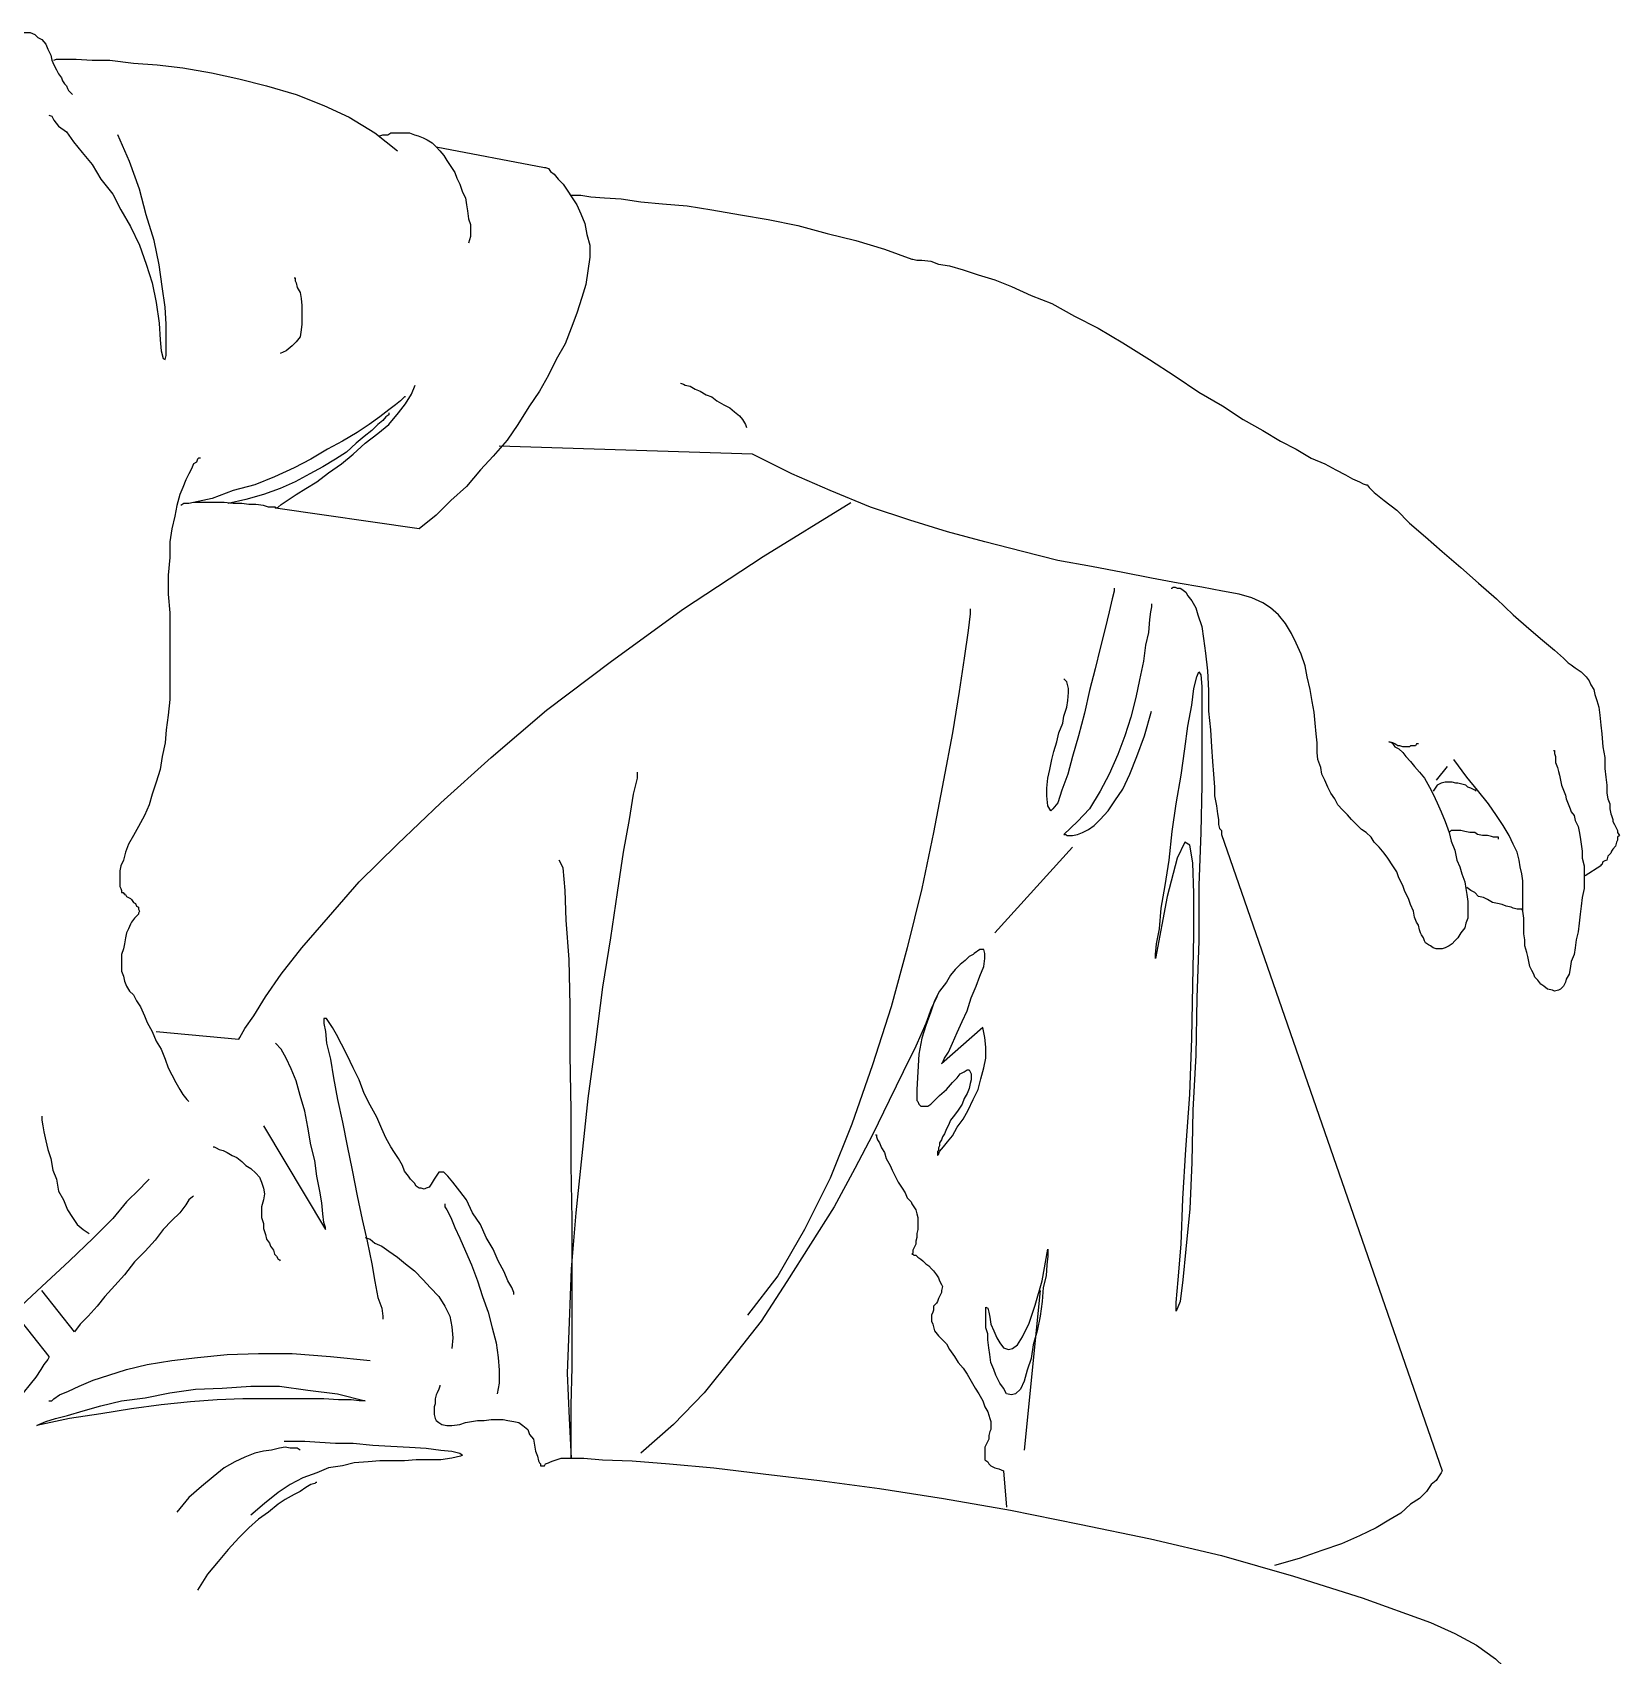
# Model space of a CAD drawing. Extents: x 143.27 to 145.18, y 59.79 to 61.15.
# Drawn here: x 144.064 to 144.629, y 60.394 to 60.972 of the extents above; entities that cross this region are included whole.
import ezdxf

# ---------------------------------------------------------------- set-up
doc = ezdxf.new("R2010")
doc.units = 0
doc.header["$MEASUREMENT"] = 0
doc.layers.get('0').update_dxf_attribs({"linetype": 'CONTINUOUS'})

msp = doc.modelspace()

# ---------------------------------------------------------------- linework, layer by layer
at = {"linetype": 'Continuous'}
for points in [[(144.04021, 60.97068), (144.04267, 60.97068), (144.04513, 60.97102), (144.04725, 60.97102), (144.04935, 60.97173), (144.0518, 60.97207), (144.05321, 60.97243), (144.05567, 60.97243), (144.05743, 60.97243), (144.05953, 60.97243), (144.06128, 60.97243), (144.06304, 60.97243), (144.06479, 60.97173), (144.06584, 60.97068), (144.06725, 60.96997), (144.06866, 60.96822), (144.06937, 60.96646)], [(144.06937, 60.96646), (144.07042, 60.96435), (144.07076, 60.9626), (144.07147, 60.96084), (144.07252, 60.95909), (144.07322, 60.95768), (144.07427, 60.95628), (144.07463, 60.95523), (144.07532, 60.95417), (144.07602, 60.95346), (144.07638, 60.95241), (144.07673, 60.95171), (144.07709, 60.95136), (144.07778, 60.95066), (144.07814, 60.95031), (144.07814, 60.95031), (144.07814, 60.95031)], [(144.07147, 60.9626), (144.07252, 60.96296), (144.07497, 60.96296), (144.07953, 60.96296), (144.08516, 60.9626), (144.09147, 60.9626), (144.0999, 60.96155), (144.10833, 60.96084), (144.11746, 60.95979), (144.12764, 60.95804), (144.13747, 60.95592), (144.1473, 60.95346), (144.15783, 60.95031), (144.16766, 60.94644), (144.17679, 60.94223), (144.18592, 60.93662), (144.19399, 60.93029)], [(144.06971, 60.94294), (144.07076, 60.94259), (144.07147, 60.94118), (144.07322, 60.93908), (144.07602, 60.93697), (144.07848, 60.93346), (144.08165, 60.9296), (144.08516, 60.92539), (144.08832, 60.92012), (144.09254, 60.91485), (144.09534, 60.90924), (144.09885, 60.90327), (144.10201, 60.8966), (144.10447, 60.88992), (144.10657, 60.88325), (144.10798, 60.87623), (144.10903, 60.86887)], [(144.10903, 60.86887), (144.10938, 60.8629), (144.10974, 60.85903), (144.11043, 60.85622), (144.11113, 60.85586), (144.11149, 60.85727), (144.11149, 60.85973), (144.11149, 60.8636), (144.11149, 60.86851), (144.11113, 60.87448), (144.11008, 60.88185), (144.10903, 60.88958), (144.10728, 60.89835), (144.10447, 60.90748), (144.10201, 60.9166), (144.0985, 60.92644), (144.09429, 60.93592)], [(144.18732, 60.93557), (144.18732, 60.93557), (144.18767, 60.93557), (144.18873, 60.93592), (144.18943, 60.93592), (144.19048, 60.93592), (144.19153, 60.93662), (144.19328, 60.93662), (144.19469, 60.93662), (144.19645, 60.93662), (144.1982, 60.93662), (144.19996, 60.93592), (144.20137, 60.93557), (144.20312, 60.93487), (144.20452, 60.93416), (144.20627, 60.93311), (144.20768, 60.9317)], [(144.20768, 60.9317), (144.2463, 60.92432)], [(144.20768, 60.9317), (144.20909, 60.93029), (144.21049, 60.92854), (144.21155, 60.92678), (144.21295, 60.92468), (144.21435, 60.92257), (144.21506, 60.92047), (144.21611, 60.91836), (144.21716, 60.91555), (144.21821, 60.91345), (144.21857, 60.91099), (144.21891, 60.90888), (144.21927, 60.90607), (144.21996, 60.90397), (144.21996, 60.90186), (144.21996, 60.89976), (144.21927, 60.8973)], [(144.2463, 60.92432), (144.24666, 60.92432), (144.24771, 60.92398), (144.24841, 60.92293), (144.24981, 60.92188), (144.25122, 60.92012), (144.25297, 60.91836), (144.25438, 60.91626), (144.25614, 60.91345), (144.25789, 60.91099), (144.25927, 60.90783), (144.26068, 60.90432), (144.26139, 60.90046), (144.26244, 60.8966), (144.26244, 60.89238), (144.26173, 60.88746), (144.26103, 60.88256)], [(144.25578, 60.9145), (144.25683, 60.9145), (144.25927, 60.9145), (144.26278, 60.9138), (144.2677, 60.91345), (144.27367, 60.91309), (144.28069, 60.91204), (144.28841, 60.91134), (144.2972, 60.91063), (144.30597, 60.90924), (144.31615, 60.90748), (144.32598, 60.90573), (144.33652, 60.90361), (144.34705, 60.90081), (144.35723, 60.89835), (144.36741, 60.89519), (144.37724, 60.89168)], [(144.37724, 60.89168), (144.37758, 60.89168), (144.37899, 60.89133), (144.38075, 60.89133), (144.38391, 60.89097), (144.38671, 60.88992), (144.39058, 60.88922), (144.39549, 60.88782), (144.40077, 60.88607), (144.40673, 60.88431), (144.41269, 60.88185), (144.41972, 60.87869), (144.42709, 60.87588), (144.43517, 60.87133), (144.4436, 60.86711), (144.45237, 60.86183), (144.46185, 60.85586)], [(144.15713, 60.88502), (144.15747, 60.88502), (144.15747, 60.88395), (144.15783, 60.88325), (144.15818, 60.88149), (144.15923, 60.87974), (144.15959, 60.87764), (144.15993, 60.87518), (144.15993, 60.87308), (144.15993, 60.87097), (144.15993, 60.86851), (144.15959, 60.86641), (144.15923, 60.86395), (144.15783, 60.86219), (144.15642, 60.86078), (144.15432, 60.85903), (144.15221, 60.85798)], [(144.26103, 60.88256), (144.25963, 60.87798), (144.25789, 60.87238), (144.25578, 60.86711), (144.25368, 60.86149), (144.25051, 60.85586), (144.24771, 60.85026), (144.24454, 60.84463), (144.24069, 60.83902), (144.23682, 60.83269), (144.23297, 60.82709), (144.22805, 60.82146), (144.22349, 60.81656), (144.21857, 60.81059), (144.21295, 60.80567), (144.20768, 60.80041), (144.20171, 60.79549)], [(144.46185, 60.85586), (144.47098, 60.84991), (144.47939, 60.84429), (144.48782, 60.83937), (144.4952, 60.83445), (144.50222, 60.83059), (144.50853, 60.82673), (144.51416, 60.82392), (144.51942, 60.82076), (144.52434, 60.81866), (144.52819, 60.81656), (144.5317, 60.8148), (144.53416, 60.81339), (144.53662, 60.81234), (144.53803, 60.81164), (144.53908, 60.81128), (144.53944, 60.81128)], [(144.19679, 60.84253), (144.19645, 60.84253), (144.19504, 60.84112), (144.19328, 60.83973), (144.19083, 60.83797), (144.18767, 60.83551), (144.18381, 60.83269), (144.17959, 60.82989), (144.17433, 60.82673), (144.16906, 60.82392), (144.1631, 60.82041), (144.15713, 60.81725), (144.15011, 60.8141), (144.14309, 60.81128), (144.13537, 60.80918), (144.12799, 60.80637), (144.11956, 60.80462)], [(144.15045, 60.80286), (144.1515, 60.80321), (144.15257, 60.80426), (144.15467, 60.80567), (144.15783, 60.80777), (144.16134, 60.80988), (144.1652, 60.81234), (144.16941, 60.81549), (144.17398, 60.81866), (144.1782, 60.82217), (144.18241, 60.82604), (144.18697, 60.82954), (144.19083, 60.83269), (144.19433, 60.83691), (144.19679, 60.84007), (144.19891, 60.84358), (144.2003, 60.84675)], [(144.29474, 60.84745), (144.29474, 60.84745), (144.29579, 60.84709), (144.29649, 60.84675), (144.29825, 60.84639), (144.3, 60.84534), (144.30176, 60.84463), (144.30386, 60.84324), (144.30597, 60.84253), (144.30773, 60.84112), (144.31018, 60.83973), (144.31229, 60.83866), (144.31404, 60.83727), (144.31579, 60.83586), (144.31686, 60.83445), (144.31791, 60.83269), (144.31825, 60.83164)], [(144.19083, 60.83691), (144.19083, 60.83622), (144.18978, 60.83551), (144.18873, 60.8341), (144.18697, 60.83269), (144.18486, 60.83059), (144.18205, 60.82849), (144.17925, 60.82604), (144.17574, 60.82287), (144.17187, 60.82041), (144.16731, 60.81761), (144.16275, 60.81515), (144.15747, 60.81234), (144.15221, 60.80988), (144.14624, 60.80777), (144.13993, 60.80602), (144.13361, 60.80462)], [(144.32037, 60.82217), (144.23015, 60.82497)], [(144.12377, 60.82076), (144.12307, 60.82076), (144.12272, 60.82041), (144.12236, 60.81936), (144.12131, 60.81866), (144.12061, 60.8169), (144.11956, 60.81515), (144.11851, 60.81303), (144.11746, 60.81023), (144.1164, 60.80777), (144.11535, 60.80391), (144.11464, 60.80005), (144.11359, 60.79549), (144.11289, 60.79093), (144.11289, 60.7853), (144.1122, 60.77899), (144.1122, 60.77232)], [(144.49836, 60.77091), (144.49379, 60.77232), (144.48782, 60.77337), (144.48046, 60.77478), (144.47203, 60.77617), (144.46255, 60.77793), (144.45237, 60.78004), (144.44114, 60.78214), (144.4292, 60.78425), (144.41656, 60.78742), (144.40321, 60.79093), (144.38988, 60.79444), (144.37653, 60.79865), (144.36249, 60.80321), (144.3481, 60.80918), (144.33441, 60.81515), (144.32037, 60.82217)], [(144.53944, 60.81128), (144.54013, 60.81023), (144.54189, 60.80847), (144.5454, 60.80567), (144.54997, 60.80216), (144.55453, 60.79759), (144.56015, 60.79268), (144.56612, 60.78742), (144.57278, 60.78179), (144.57911, 60.77617), (144.58542, 60.77056), (144.59139, 60.76494), (144.59701, 60.76003), (144.60192, 60.75582), (144.60613, 60.75231), (144.6093, 60.74949), (144.61105, 60.74774)], [(144.15045, 60.80286), (144.15045, 60.80321), (144.14906, 60.80321), (144.14799, 60.80321), (144.14624, 60.80391), (144.14343, 60.80426), (144.14098, 60.80426), (144.13852, 60.80462), (144.13537, 60.80462), (144.1322, 60.80496), (144.12974, 60.80496), (144.12658, 60.80496), (144.12412, 60.80496), (144.12131, 60.80496), (144.11956, 60.80462), (144.11781, 60.80462), (144.11676, 60.80391)], [(144.13747, 60.61364), (144.13781, 60.61433), (144.13958, 60.61749), (144.14273, 60.62205), (144.14694, 60.62872), (144.15257, 60.63681), (144.15993, 60.64628), (144.16941, 60.65716), (144.1803, 60.6698), (144.19399, 60.68315), (144.20944, 60.69789), (144.22734, 60.71404), (144.247, 60.7309), (144.27016, 60.74844), (144.29579, 60.76705), (144.32422, 60.78565), (144.35548, 60.80496)], [(144.20171, 60.79549), (144.15045, 60.80286)], [(144.44921, 60.77442), (144.44921, 60.77337), (144.4485, 60.77056), (144.44745, 60.766), (144.44604, 60.76003), (144.44429, 60.753), (144.44253, 60.74564), (144.44043, 60.73791), (144.43868, 60.72983), (144.43656, 60.72176), (144.43446, 60.71438), (144.43271, 60.70807), (144.43059, 60.70245), (144.4292, 60.69789), (144.42744, 60.69579), (144.42674, 60.69508), (144.42569, 60.69684)], [(144.46957, 60.77442), (144.46992, 60.77442), (144.47028, 60.77478), (144.47098, 60.77478), (144.47167, 60.77442), (144.47273, 60.77442), (144.47343, 60.77407), (144.47484, 60.77302), (144.47554, 60.77161), (144.47695, 60.76986), (144.47834, 60.7674), (144.47905, 60.76494), (144.48046, 60.76072), (144.48115, 60.75651), (144.48185, 60.75125), (144.48256, 60.74493), (144.4829, 60.73791)], [(144.1122, 60.77232), (144.11289, 60.76564), (144.11289, 60.75862), (144.11289, 60.75266), (144.11289, 60.74669), (144.11289, 60.74037), (144.11289, 60.73475), (144.1122, 60.72913), (144.11149, 60.72386), (144.11113, 60.7193), (144.11008, 60.71438), (144.10938, 60.70983), (144.10798, 60.70527), (144.10657, 60.70105), (144.10552, 60.69718), (144.10377, 60.69333), (144.10165, 60.68946)], [(144.39795, 60.76705), (144.39795, 60.7653), (144.39724, 60.75933), (144.39585, 60.74949), (144.39409, 60.73755), (144.39163, 60.72281), (144.38847, 60.70596), (144.38496, 60.68736), (144.38075, 60.66734), (144.37548, 60.64628), (144.36986, 60.62521), (144.3632, 60.6045), (144.35582, 60.58343), (144.3481, 60.56413), (144.33896, 60.54587), (144.32949, 60.52937), (144.31861, 60.51533)], [(144.46255, 60.76881), (144.46255, 60.76776), (144.46219, 60.766), (144.46185, 60.76318), (144.46149, 60.75862), (144.46044, 60.75407), (144.45973, 60.74844), (144.45834, 60.74177), (144.45693, 60.73545), (144.45517, 60.72844), (144.45307, 60.72176), (144.45061, 60.71509), (144.44745, 60.70807), (144.44429, 60.7021), (144.44043, 60.69579), (144.43622, 60.69121), (144.4313, 60.68666)], [(144.52153, 60.71579), (144.52153, 60.7193), (144.52118, 60.72247), (144.52083, 60.72632), (144.52047, 60.73019), (144.51978, 60.73405), (144.51908, 60.73826), (144.51801, 60.74282), (144.51732, 60.74669), (144.51591, 60.7509), (144.51416, 60.75476), (144.5124, 60.75828), (144.51029, 60.76179), (144.50784, 60.76494), (144.50502, 60.7674), (144.50222, 60.76915), (144.49836, 60.77091)], [(144.46395, 60.64242), (144.46395, 60.64382), (144.46431, 60.64768), (144.46536, 60.65296), (144.46606, 60.66032), (144.46746, 60.6684), (144.46887, 60.67752), (144.46992, 60.68771), (144.47133, 60.69754), (144.47308, 60.70771), (144.47449, 60.7172), (144.47554, 60.72527), (144.47695, 60.73265), (144.47764, 60.73862), (144.4787, 60.74282), (144.47939, 60.74459), (144.4801, 60.74352), (144.48046, 60.73931), (144.48046, 60.7309), (144.48046, 60.71896), (144.48046, 60.7042), (144.4801, 60.68736), (144.47939, 60.6684), (144.47939, 60.64874), (144.4787, 60.62838), (144.47834, 60.60801), (144.47729, 60.58835), (144.47695, 60.56974), (144.47624, 60.55324), (144.47484, 60.53885), (144.47378, 60.52797), (144.47273, 60.52025), (144.47133, 60.51673), (144.47133, 60.51989), (144.47203, 60.52797), (144.47308, 60.5406), (144.47378, 60.55675), (144.47484, 60.57431), (144.47624, 60.59397), (144.47695, 60.61398), (144.47729, 60.63294), (144.47764, 60.65084), (144.47764, 60.66559), (144.47729, 60.67647), (144.47624, 60.68279), (144.47449, 60.68385), (144.47167, 60.67823), (144.46816, 60.66454), (144.46395, 60.64242)], [(144.61105, 60.74774), (144.6121, 60.74703), (144.61351, 60.74598), (144.61456, 60.74528), (144.61561, 60.74459), (144.61667, 60.74352), (144.61738, 60.74282), (144.61843, 60.74142), (144.61913, 60.74001), (144.62018, 60.73826), (144.62053, 60.7365), (144.62123, 60.7344), (144.62194, 60.73195), (144.62228, 60.72913), (144.62264, 60.72562), (144.62299, 60.72247), (144.62333, 60.71789)], [(144.42569, 60.69684), (144.42533, 60.70035), (144.42533, 60.70315), (144.42569, 60.70666), (144.42638, 60.70983), (144.42709, 60.71333), (144.42779, 60.71614), (144.42884, 60.71965), (144.42954, 60.72281), (144.43095, 60.72632), (144.4313, 60.72878), (144.43235, 60.73195), (144.43271, 60.7344), (144.43305, 60.73721), (144.43305, 60.73862), (144.43235, 60.74106), (144.4313, 60.74213)], [(144.4829, 60.73791), (144.4829, 60.73054), (144.48361, 60.72386), (144.48397, 60.71789), (144.48431, 60.71263), (144.48467, 60.70807), (144.48502, 60.70351), (144.48502, 60.70035), (144.48572, 60.69684), (144.48607, 60.69402), (144.48643, 60.69192), (144.48643, 60.69016), (144.48677, 60.68876), (144.48748, 60.68806), (144.48748, 60.68736), (144.48748, 60.68666), (144.48748, 60.68666)], [(144.4313, 60.68666), (144.432, 60.68666), (144.43235, 60.6863), (144.43376, 60.6863), (144.43446, 60.6863), (144.43622, 60.68666), (144.43797, 60.68736), (144.44007, 60.68841), (144.44219, 60.68982), (144.44429, 60.69192), (144.44711, 60.69508), (144.44956, 60.69859), (144.45237, 60.70281), (144.45483, 60.70807), (144.45729, 60.71438), (144.46009, 60.72176), (144.46255, 60.73054)], [(144.54189, 60.68385), (144.54084, 60.68561), (144.53908, 60.68736), (144.53733, 60.68841), (144.53557, 60.69016), (144.53382, 60.69192), (144.53241, 60.69367), (144.53065, 60.69543), (144.5289, 60.69718), (144.52785, 60.6993), (144.52644, 60.7014), (144.52539, 60.70351), (144.52434, 60.70596), (144.52329, 60.70807), (144.52293, 60.71053), (144.52188, 60.71333), (144.52153, 60.71579)], [(144.55769, 60.71896), (144.55699, 60.71896), (144.55699, 60.71896), (144.55664, 60.71825), (144.55628, 60.71825), (144.55594, 60.71825), (144.55489, 60.71825), (144.55453, 60.71789), (144.55382, 60.71789), (144.55277, 60.71789), (144.55207, 60.71789), (144.55102, 60.71825), (144.55031, 60.71825), (144.54926, 60.71896), (144.54856, 60.7193), (144.54716, 60.71965)], [(144.54716, 60.71965), (144.54751, 60.71965), (144.54821, 60.7193), (144.54856, 60.71896), (144.54926, 60.71789), (144.55067, 60.7172), (144.55207, 60.71579), (144.55312, 60.71438), (144.55489, 60.71263), (144.55628, 60.71088), (144.55804, 60.70878), (144.55979, 60.70666), (144.56155, 60.70351), (144.56296, 60.70105), (144.56437, 60.69789), (144.56576, 60.69472), (144.56717, 60.69121)], [(144.60579, 60.7165), (144.60613, 60.7165), (144.60613, 60.71614), (144.60613, 60.71543), (144.60649, 60.71438), (144.60649, 60.71333), (144.60649, 60.71228), (144.6072, 60.71053), (144.60754, 60.70912), (144.60789, 60.70771), (144.60825, 60.70596), (144.60859, 60.7042), (144.6093, 60.70245), (144.61, 60.70069), (144.61035, 60.6993), (144.61105, 60.69754), (144.61176, 60.69579)], [(144.62333, 60.71789), (144.62404, 60.71404), (144.62404, 60.71017), (144.6244, 60.70702), (144.62474, 60.7042), (144.62474, 60.7014), (144.6251, 60.6993), (144.62579, 60.69754), (144.62579, 60.69579), (144.62615, 60.69402), (144.6265, 60.69333), (144.62686, 60.69192), (144.62686, 60.69121), (144.62755, 60.69016), (144.62791, 60.68946), (144.62825, 60.68876), (144.62861, 60.68806)], [(144.56787, 60.71088), (144.56401, 60.70596)], [(144.5949, 60.65927), (144.5949, 60.66244), (144.5949, 60.66524), (144.5949, 60.6677), (144.5949, 60.67016), (144.59455, 60.6726), (144.59385, 60.67506), (144.5935, 60.67752), (144.5928, 60.68033), (144.59139, 60.68315), (144.58999, 60.6863), (144.58788, 60.68982), (144.58542, 60.69333), (144.58262, 60.69754), (144.57875, 60.70245), (144.57489, 60.70702), (144.57033, 60.71333)], [(144.27929, 60.70878), (144.27929, 60.70666), (144.27788, 60.70105), (144.27647, 60.69192), (144.27437, 60.68033), (144.27226, 60.66594), (144.26981, 60.64979), (144.26699, 60.63223), (144.26454, 60.61257), (144.26173, 60.59257), (144.25963, 60.5722), (144.25753, 60.55183), (144.25578, 60.53183), (144.25507, 60.51287), (144.25438, 60.49462), (144.25507, 60.47847), (144.25578, 60.46442)], [(144.57806, 60.7021), (144.57806, 60.70245), (144.5777, 60.70245), (144.57699, 60.70281), (144.5763, 60.70315), (144.57524, 60.70351), (144.57455, 60.7042), (144.57314, 60.70456), (144.57173, 60.70491), (144.57102, 60.70491), (144.56963, 60.70527), (144.56858, 60.70527), (144.56717, 60.70527), (144.56576, 60.70491), (144.56437, 60.7042), (144.56366, 60.70315), (144.56296, 60.7021)], [(144.61176, 60.69579), (144.6121, 60.69472), (144.61316, 60.69333), (144.61351, 60.69157), (144.61456, 60.68946), (144.61492, 60.68771), (144.61526, 60.68561), (144.61561, 60.68315), (144.61597, 60.68069), (144.61597, 60.67823), (144.61667, 60.67542), (144.61667, 60.67296), (144.61667, 60.67016), (144.61667, 60.66734), (144.61597, 60.66419), (144.61561, 60.66103), (144.61526, 60.65822)], [(144.10165, 60.68946), (144.0999, 60.6863), (144.09814, 60.68315), (144.09709, 60.68033), (144.09639, 60.67752), (144.09534, 60.67542), (144.09498, 60.67367), (144.09498, 60.67191), (144.09498, 60.67016), (144.09498, 60.66909), (144.09498, 60.66804), (144.09534, 60.66734), (144.09569, 60.66665), (144.09569, 60.66594), (144.09639, 60.66594), (144.09639, 60.66559), (144.09639, 60.66559)], [(144.48748, 60.68666), (144.56612, 60.45986)], [(144.56717, 60.69121), (144.56858, 60.68736), (144.56927, 60.6842), (144.57068, 60.68103), (144.57138, 60.67752), (144.57243, 60.67506), (144.57314, 60.6726), (144.57419, 60.6698), (144.57455, 60.66734), (144.57489, 60.66524), (144.57524, 60.66278), (144.57524, 60.66068), (144.57524, 60.65891), (144.57524, 60.65681), (144.57455, 60.65506), (144.57419, 60.6533), (144.57278, 60.65155)], [(144.58613, 60.6849), (144.58613, 60.68561), (144.58542, 60.68561), (144.58437, 60.68561), (144.58367, 60.68595), (144.58227, 60.6863), (144.5805, 60.6863), (144.57875, 60.68666), (144.5777, 60.68736), (144.57594, 60.68736), (144.57419, 60.68771), (144.57278, 60.68806), (144.57138, 60.68806), (144.57033, 60.68806), (144.56927, 60.68806), (144.56892, 60.68771), (144.56858, 60.68736)], [(144.62861, 60.68806), (144.62861, 60.68736), (144.6293, 60.6863), (144.62861, 60.68561), (144.62861, 60.68454), (144.62825, 60.68385), (144.62791, 60.68244), (144.62686, 60.68139), (144.6265, 60.68069), (144.62615, 60.67998), (144.6251, 60.67893), (144.62474, 60.67752), (144.62404, 60.67718), (144.62333, 60.67682), (144.62299, 60.67577), (144.62264, 60.67577), (144.62264, 60.67542)], [(144.43446, 60.6821), (144.40673, 60.65155)], [(144.5584, 60.65155), (144.55804, 60.6526), (144.55769, 60.65435), (144.55699, 60.6554), (144.55628, 60.65716), (144.55594, 60.65927), (144.55489, 60.66173), (144.55418, 60.66383), (144.55277, 60.66629), (144.55207, 60.6684), (144.55067, 60.67121), (144.54997, 60.67331), (144.54856, 60.67542), (144.5468, 60.67823), (144.5454, 60.67998), (144.54364, 60.6821), (144.54189, 60.68385)], [(144.25578, 60.46442), (144.25578, 60.46688), (144.25578, 60.47355), (144.25578, 60.48337), (144.25614, 60.49672), (144.25614, 60.51253), (144.25614, 60.53007), (144.25614, 60.54939), (144.25578, 60.56869), (144.25578, 60.58835), (144.25543, 60.60801), (144.25543, 60.62557), (144.25507, 60.64207), (144.25402, 60.65611), (144.25368, 60.66665), (144.25297, 60.67472), (144.25156, 60.67752)], [(144.62264, 60.67542), (144.61702, 60.67191)], [(144.09639, 60.66559), (144.09674, 60.66559), (144.09674, 60.66524), (144.09709, 60.66524), (144.09744, 60.66454), (144.09814, 60.66419), (144.09885, 60.66383), (144.09919, 60.66349), (144.0999, 60.66244), (144.1006, 60.66208), (144.10095, 60.66103), (144.10165, 60.66068), (144.10165, 60.65998), (144.10201, 60.65927), (144.10165, 60.65857), (144.10165, 60.65822), (144.1006, 60.65716)], [(144.5949, 60.65927), (144.5949, 60.65927), (144.59455, 60.65998), (144.5935, 60.65998), (144.5928, 60.65998), (144.59139, 60.66032), (144.59069, 60.66068), (144.58893, 60.66103), (144.58754, 60.66173), (144.58578, 60.66208), (144.58403, 60.66244), (144.58227, 60.66349), (144.58086, 60.66419), (144.57911, 60.66454), (144.5777, 60.66594), (144.5763, 60.66665), (144.57489, 60.6677)], [(144.1006, 60.65716), (144.10026, 60.65681), (144.09919, 60.6554), (144.09885, 60.65471), (144.09814, 60.65296), (144.09744, 60.65155), (144.09709, 60.64979), (144.09674, 60.64768), (144.09639, 60.64592), (144.09569, 60.64382), (144.09569, 60.64171), (144.09569, 60.63996), (144.09569, 60.63786), (144.09639, 60.6361), (144.09674, 60.63435), (144.09744, 60.63259), (144.0985, 60.63084)], [(144.60369, 60.63154), (144.60228, 60.63259), (144.60123, 60.6333), (144.60016, 60.63469), (144.59911, 60.63574), (144.59877, 60.63681), (144.59806, 60.6382), (144.59736, 60.63961), (144.59701, 60.64137), (144.59665, 60.64312), (144.59631, 60.64453), (144.5956, 60.64699), (144.5956, 60.64909), (144.59526, 60.65119), (144.59526, 60.65365), (144.59526, 60.65681), (144.5949, 60.65927)], [(144.61526, 60.65822), (144.61492, 60.65506), (144.61456, 60.65189), (144.61386, 60.64909), (144.61351, 60.64628), (144.61316, 60.64382), (144.6121, 60.64137), (144.61176, 60.63891), (144.61141, 60.63681), (144.61035, 60.63505), (144.61, 60.63399), (144.6093, 60.63259), (144.60825, 60.63154), (144.60754, 60.63118), (144.60613, 60.63084), (144.60544, 60.63118), (144.60369, 60.63154)], [(144.57278, 60.65155), (144.57173, 60.64979), (144.57068, 60.64874), (144.56963, 60.64768), (144.56858, 60.64699), (144.56717, 60.64628), (144.56612, 60.64592), (144.56506, 60.64592), (144.56401, 60.64592), (144.56296, 60.64628), (144.56191, 60.64699), (144.5612, 60.64733), (144.56015, 60.64804), (144.55979, 60.64874), (144.55945, 60.64979), (144.55874, 60.65084), (144.5584, 60.65155)], [(144.39936, 60.64417), (144.39936, 60.64417), (144.39901, 60.64382), (144.3976, 60.64312), (144.39619, 60.64171), (144.39444, 60.64031), (144.39268, 60.63856), (144.39093, 60.63645), (144.38952, 60.63399), (144.38707, 60.63084), (144.38532, 60.62733), (144.38391, 60.62346), (144.38215, 60.61854), (144.38075, 60.61398), (144.3797, 60.60836), (144.37935, 60.60204), (144.37899, 60.59573), (144.37899, 60.59573), (144.37899, 60.59537), (144.37899, 60.59467), (144.37899, 60.59397), (144.37899, 60.59327), (144.37899, 60.59186), (144.37935, 60.59152), (144.3797, 60.59047), (144.3804, 60.58976), (144.38075, 60.58976), (144.38145, 60.58976), (144.38286, 60.58976), (144.38391, 60.59047), (144.38532, 60.59186), (144.38707, 60.59362), (144.38952, 60.59573), (144.39163, 60.59819), (144.39339, 60.59994), (144.39444, 60.60134), (144.39585, 60.60204), (144.3969, 60.60275), (144.3976, 60.60275), (144.39795, 60.60204), (144.39831, 60.60134), (144.39831, 60.60063), (144.39831, 60.59924), (144.39795, 60.59783), (144.3976, 60.59607), (144.3969, 60.59432), (144.39585, 60.59257), (144.39514, 60.59047), (144.39373, 60.58835), (144.39234, 60.5866), (144.39093, 60.58484), (144.39022, 60.58309), (144.38952, 60.58168), (144.38883, 60.57992), (144.38812, 60.57887), (144.38776, 60.57782), (144.38707, 60.57677), (144.38707, 60.57571), (144.38671, 60.575), (144.38671, 60.57395), (144.38637, 60.57361), (144.38637, 60.57325), (144.38637, 60.57256), (144.38637, 60.5722), (144.38637, 60.5722), (144.38671, 60.57256), (144.38707, 60.57361), (144.38847, 60.57536), (144.38988, 60.57712), (144.39163, 60.57922), (144.39339, 60.58238), (144.39549, 60.58519), (144.39724, 60.58835), (144.39901, 60.59222), (144.40077, 60.59573), (144.40182, 60.59958), (144.40287, 60.60345), (144.40357, 60.60696), (144.40357, 60.61082), (144.40321, 60.61433), (144.40252, 60.61785), (144.38776, 60.60485), (144.38812, 60.60521), (144.38883, 60.60696), (144.39022, 60.60906), (144.39163, 60.61223), (144.39339, 60.61608), (144.39514, 60.61995), (144.3969, 60.6238), (144.39831, 60.62838), (144.40006, 60.63259), (144.40146, 60.6361), (144.40287, 60.63961), (144.40321, 60.64242), (144.40321, 60.64417), (144.40287, 60.64558), (144.40146, 60.64558), (144.39936, 60.64417)], [(144.0985, 60.63084), (144.0999, 60.62943), (144.10095, 60.62733), (144.10236, 60.62521), (144.10377, 60.62205), (144.10482, 60.6196), (144.10657, 60.61644), (144.10798, 60.61293), (144.10974, 60.61011), (144.11113, 60.6066), (144.1122, 60.60345), (144.11359, 60.60099), (144.115, 60.59819), (144.1164, 60.59573), (144.11746, 60.59397), (144.11886, 60.59222), (144.11956, 60.59152)], [(144.38637, 60.62943), (144.38601, 60.62838), (144.38425, 60.62487), (144.38215, 60.61924), (144.37865, 60.61118), (144.37407, 60.60204), (144.36917, 60.59186), (144.3632, 60.57958), (144.35687, 60.56764), (144.34951, 60.55395), (144.34108, 60.5406), (144.33265, 60.52727), (144.32352, 60.51322), (144.31334, 60.50023), (144.30317, 60.48759), (144.29228, 60.47636), (144.28069, 60.46617)], [(144.19153, 60.57536), (144.18978, 60.57853), (144.18838, 60.58168), (144.18661, 60.58589), (144.18417, 60.59011), (144.18205, 60.59432), (144.1803, 60.59924), (144.1782, 60.60345), (144.17608, 60.60801), (144.17398, 60.61188), (144.17223, 60.61539), (144.17082, 60.61785), (144.16941, 60.61995), (144.16872, 60.621), (144.16766, 60.621), (144.16766, 60.61924), (144.16836, 60.61644)], [(144.10798, 60.61644), (144.13747, 60.61364)], [(144.16836, 60.54587), (144.16836, 60.54657), (144.16766, 60.54833), (144.16731, 60.55149), (144.16695, 60.55536), (144.16626, 60.55956), (144.1652, 60.56484), (144.1645, 60.57045), (144.1631, 60.57607), (144.16205, 60.58238), (144.161, 60.58801), (144.15923, 60.59362), (144.15783, 60.59888), (144.15608, 60.60309), (144.15432, 60.60696), (144.15257, 60.61011), (144.15045, 60.61223)], [(144.16836, 60.61644), (144.16872, 60.61223), (144.17011, 60.6066), (144.17116, 60.59994), (144.17257, 60.59222), (144.17433, 60.58414), (144.17608, 60.57571), (144.17784, 60.56694), (144.17959, 60.5578), (144.18135, 60.54939), (144.1831, 60.54167), (144.18486, 60.53358), (144.18592, 60.52727), (144.18697, 60.52165), (144.18838, 60.51779), (144.18873, 60.51497), (144.18873, 60.51392)], [(144.06725, 60.58625), (144.06725, 60.58589), (144.06725, 60.58484), (144.0676, 60.58274), (144.06796, 60.58063), (144.06866, 60.57746), (144.06937, 60.57431), (144.07042, 60.57115), (144.07112, 60.56694), (144.07252, 60.56377), (144.07322, 60.55956), (144.07497, 60.55641), (144.07638, 60.5529), (144.07814, 60.55008), (144.07989, 60.54763), (144.08199, 60.54587), (144.08411, 60.54447)], [(144.14624, 60.58274), (144.16836, 60.54587)], [(144.36425, 60.57958), (144.36459, 60.57958), (144.36459, 60.57887), (144.36495, 60.57782), (144.36566, 60.57677), (144.36635, 60.575), (144.36741, 60.57325), (144.3681, 60.57115), (144.36951, 60.56869), (144.37022, 60.56694), (144.37127, 60.56484), (144.37232, 60.56272), (144.37373, 60.56062), (144.37478, 60.55887), (144.37548, 60.55711), (144.37689, 60.5557), (144.37724, 60.555)], [(144.12833, 60.57536), (144.12869, 60.57536), (144.1294, 60.575), (144.13045, 60.57431), (144.13184, 60.57395), (144.13325, 60.57325), (144.13501, 60.5722), (144.13676, 60.5715), (144.13852, 60.5701), (144.13993, 60.56869), (144.14168, 60.56764), (144.14343, 60.56589), (144.14484, 60.56448), (144.14553, 60.56272), (144.14624, 60.56062), (144.1466, 60.55851), (144.14624, 60.55641)], [(144.20768, 60.56484), (144.20698, 60.56377), (144.20593, 60.56202), (144.20522, 60.56097), (144.20417, 60.56062), (144.20347, 60.56026), (144.20242, 60.56062), (144.20171, 60.56062), (144.20066, 60.56133), (144.19996, 60.56238), (144.19855, 60.56377), (144.19786, 60.56484), (144.19645, 60.56659), (144.19574, 60.56869), (144.19433, 60.57115), (144.19294, 60.57325), (144.19153, 60.57536)], [(144.23541, 60.5227), (144.23541, 60.5234), (144.23472, 60.52516), (144.23331, 60.52761), (144.2319, 60.53078), (144.2298, 60.53463), (144.22805, 60.53885), (144.22559, 60.54306), (144.22349, 60.54763), (144.22067, 60.55183), (144.21857, 60.55641), (144.21611, 60.55956), (144.21365, 60.56272), (144.2119, 60.56484), (144.21049, 60.56623), (144.20873, 60.56623), (144.20768, 60.56484)], [(144.10552, 60.56377), (144.10447, 60.56272), (144.10201, 60.56026), (144.09744, 60.5557), (144.09254, 60.54973), (144.0855, 60.54272), (144.07709, 60.53463), (144.06725, 60.52551), (144.05636, 60.51533), (144.04513, 60.50515), (144.03214, 60.49426), (144.01811, 60.48303), (144.003, 60.47214), (143.98756, 60.46091), (143.97106, 60.45004), (143.9535, 60.43915), (143.93595, 60.42931)], [(144.12131, 60.5578), (144.12097, 60.55746), (144.11956, 60.55641), (144.11851, 60.55465), (144.1164, 60.55183), (144.11359, 60.54903), (144.11043, 60.54587), (144.10762, 60.54201), (144.10411, 60.53814), (144.10026, 60.53429), (144.09674, 60.52973), (144.09323, 60.52586), (144.08972, 60.52201), (144.08691, 60.51848), (144.08375, 60.51497), (144.08094, 60.51217), (144.07884, 60.50936)], [(144.14624, 60.55641), (144.14553, 60.55395), (144.14553, 60.55183), (144.14553, 60.55008), (144.14624, 60.54798), (144.14624, 60.54623), (144.14694, 60.54411), (144.1473, 60.54236), (144.14835, 60.54096), (144.1487, 60.5399), (144.14975, 60.5385), (144.15011, 60.53709), (144.15081, 60.53639), (144.1515, 60.53534), (144.15186, 60.53499), (144.15221, 60.53463), (144.15221, 60.53463)], [(144.21085, 60.555), (144.21085, 60.55395), (144.21155, 60.5529), (144.21295, 60.55008), (144.21435, 60.54657), (144.21611, 60.54272), (144.21821, 60.53814), (144.22032, 60.53324), (144.22242, 60.52761), (144.22418, 60.52201), (144.22629, 60.51638), (144.22769, 60.51076), (144.2291, 60.50549), (144.2298, 60.50023), (144.23015, 60.49567), (144.23015, 60.49111), (144.22944, 60.48724)], [(144.37724, 60.555), (144.37794, 60.55395), (144.37865, 60.5529), (144.37899, 60.55149), (144.37935, 60.55008), (144.37935, 60.54903), (144.37935, 60.54763), (144.37935, 60.54587), (144.37899, 60.54447), (144.37899, 60.54306), (144.37865, 60.54167), (144.37865, 60.5406), (144.37794, 60.53921), (144.37758, 60.5385), (144.37758, 60.53745), (144.37758, 60.53745), (144.37724, 60.53709)], [(144.18241, 60.54306), (144.1831, 60.54272), (144.18417, 60.54236), (144.18592, 60.54096), (144.18838, 60.5399), (144.19083, 60.53814), (144.19399, 60.53604), (144.19679, 60.53358), (144.19996, 60.53112), (144.20312, 60.52797), (144.20558, 60.52516), (144.20873, 60.52201), (144.21085, 60.51848), (144.2126, 60.51497), (144.2133, 60.51112), (144.21365, 60.50725), (144.2133, 60.50339)], [(144.37724, 60.53709), (144.37758, 60.53709), (144.37794, 60.53675), (144.37865, 60.53675), (144.37935, 60.53604), (144.3804, 60.53534), (144.3811, 60.53463), (144.38215, 60.53358), (144.3832, 60.53288), (144.38425, 60.53183), (144.38496, 60.53112), (144.38601, 60.52973), (144.38671, 60.52866), (144.38707, 60.52761), (144.38776, 60.52622), (144.38812, 60.52551), (144.38776, 60.52411)], [(144.42569, 60.53885), (144.42569, 60.53814), (144.42569, 60.53639), (144.42533, 60.53324), (144.42499, 60.52937), (144.42394, 60.52516), (144.42358, 60.52025), (144.42287, 60.51497), (144.42182, 60.50971), (144.42043, 60.50479), (144.41972, 60.49989), (144.41831, 60.49567), (144.41726, 60.4918), (144.41585, 60.489), (144.4141, 60.48724), (144.41269, 60.4869), (144.41093, 60.48724), (144.40988, 60.48934), (144.40849, 60.49111), (144.40708, 60.49392), (144.40637, 60.49602), (144.40532, 60.49848), (144.40497, 60.50128), (144.40462, 60.50374), (144.40427, 60.50656), (144.40427, 60.50866), (144.40357, 60.51076), (144.40357, 60.51287), (144.40357, 60.51463), (144.40357, 60.51638), (144.40357, 60.51709), (144.40357, 60.51814), (144.40357, 60.51814), (144.40427, 60.51779), (144.40462, 60.51638), (144.40497, 60.51463), (144.40532, 60.51217), (144.40637, 60.50971), (144.40742, 60.50725), (144.40849, 60.50549), (144.40988, 60.50374), (144.41164, 60.50304), (144.41305, 60.50339), (144.4148, 60.50479), (144.41656, 60.50761), (144.41902, 60.51253), (144.42112, 60.51884), (144.42358, 60.52761), (144.42569, 60.53885)], [(144.07884, 60.50936), (144.06725, 60.52411)], [(144.38776, 60.52411), (144.38776, 60.5234), (144.38707, 60.52201), (144.38671, 60.5213), (144.38637, 60.52025), (144.38601, 60.51955), (144.38496, 60.51848), (144.38496, 60.51709), (144.38461, 60.51638), (144.38425, 60.51533), (144.38425, 60.51463), (144.38425, 60.51322), (144.38461, 60.51217), (144.38496, 60.51112), (144.38532, 60.50971), (144.38671, 60.50795), (144.38776, 60.5069)], [(144.42287, 60.52411), (144.41726, 60.46724)], [(144.05812, 60.51533), (144.06971, 60.50059)], [(144.38776, 60.5069), (144.38952, 60.50515), (144.39058, 60.50304), (144.39234, 60.50059), (144.39373, 60.49848), (144.39549, 60.49638), (144.3969, 60.49426), (144.39831, 60.4918), (144.3997, 60.48934), (144.40111, 60.48724), (144.40252, 60.48478), (144.40321, 60.48268), (144.40427, 60.48093), (144.40497, 60.47847), (144.40532, 60.47742), (144.40532, 60.47601), (144.40532, 60.4746)], [(144.06971, 60.48478), (144.07076, 60.48478), (144.07147, 60.48549), (144.07357, 60.4869), (144.07673, 60.48829), (144.0806, 60.49005), (144.0855, 60.49216), (144.09113, 60.49392), (144.09744, 60.49602), (144.10482, 60.49777), (144.11359, 60.49918), (144.12272, 60.50023), (144.13325, 60.50128), (144.14448, 60.50164), (144.15642, 60.50164), (144.17011, 60.50059), (144.18417, 60.49918)], [(144.06971, 60.50059), (144.06971, 60.50023), (144.06937, 60.49953), (144.06796, 60.49777), (144.06691, 60.49602), (144.06515, 60.49321), (144.06304, 60.49075), (144.06058, 60.48759), (144.05777, 60.48478), (144.05461, 60.48127), (144.0518, 60.47811), (144.04759, 60.4746), (144.04374, 60.4718), (144.03952, 60.46829), (144.03531, 60.46512), (144.03039, 60.46266), (144.02513, 60.45986)], [(144.0655, 60.47601), (144.0662, 60.47636), (144.06866, 60.47742), (144.07217, 60.47847), (144.07638, 60.47952), (144.08199, 60.48127), (144.08832, 60.48303), (144.09569, 60.48478), (144.10411, 60.48583), (144.11289, 60.48759), (144.12202, 60.489), (144.1315, 60.48934), (144.14168, 60.49005), (144.15186, 60.49005), (144.16205, 60.48865), (144.17257, 60.48724), (144.18241, 60.48478), (144.18205, 60.48478), (144.1803, 60.48478), (144.17749, 60.48514), (144.17292, 60.48514), (144.16766, 60.48549), (144.16205, 60.48549), (144.15467, 60.48549), (144.14694, 60.48549), (144.13888, 60.48549), (144.12974, 60.48514), (144.12026, 60.48444), (144.10974, 60.48337), (144.09919, 60.48198), (144.08832, 60.48022), (144.07709, 60.47847), (144.0655, 60.47601)], [(144.20909, 60.49041), (144.20909, 60.49041), (144.20909, 60.49005), (144.20873, 60.489), (144.20803, 60.48759), (144.20768, 60.4869), (144.20734, 60.48549), (144.20734, 60.48373), (144.20698, 60.48268), (144.20698, 60.48127), (144.20698, 60.47987), (144.20734, 60.47847), (144.20768, 60.47777), (144.20873, 60.47706), (144.2098, 60.47636), (144.21155, 60.47601), (144.2133, 60.47601)], [(144.2133, 60.47601), (144.21611, 60.47636), (144.21821, 60.47706), (144.22032, 60.47742), (144.22242, 60.47777), (144.22488, 60.47777), (144.22734, 60.47811), (144.22944, 60.47811), (144.23156, 60.47811), (144.23331, 60.47777), (144.23541, 60.47742), (144.23717, 60.47706), (144.23857, 60.47601), (144.24033, 60.4746), (144.24103, 60.47285), (144.24244, 60.47109), (144.24279, 60.46899)], [(144.40532, 60.4746), (144.40497, 60.4739), (144.40462, 60.4725), (144.40462, 60.47109), (144.40427, 60.47039), (144.40357, 60.46899), (144.40321, 60.46829), (144.40321, 60.46688), (144.40321, 60.46617), (144.40321, 60.46478), (144.40321, 60.46373), (144.40427, 60.46302), (144.40462, 60.46232), (144.40532, 60.46161), (144.40673, 60.46091), (144.40813, 60.46056), (144.40988, 60.45986)], [(144.15923, 60.46724), (144.15923, 60.46724), (144.15818, 60.46793), (144.15747, 60.46793), (144.15572, 60.46793), (144.15396, 60.46829), (144.15186, 60.46793), (144.14906, 60.46724), (144.14624, 60.46688), (144.14309, 60.46617), (144.13958, 60.46478), (144.13606, 60.46302), (144.1322, 60.46091), (144.12833, 60.45776), (144.12412, 60.45424), (144.11956, 60.45038), (144.11535, 60.44512)], [(144.15362, 60.47039), (144.15432, 60.47039), (144.15713, 60.47039), (144.161, 60.47039), (144.16626, 60.47004), (144.17187, 60.46968), (144.1782, 60.46968), (144.18522, 60.46899), (144.19153, 60.46863), (144.1982, 60.46829), (144.20417, 60.46793), (144.20944, 60.46724), (144.2133, 60.46688), (144.21611, 60.46617), (144.21716, 60.46548), (144.21645, 60.46512), (144.2133, 60.46442)], [(144.24279, 60.46899), (144.24313, 60.46688), (144.24384, 60.46512), (144.2442, 60.46337), (144.24454, 60.46266), (144.2449, 60.46232), (144.2449, 60.46161), (144.24559, 60.46161), (144.2463, 60.46161), (144.24666, 60.46232), (144.24771, 60.46266), (144.24841, 60.46302), (144.24946, 60.46337), (144.25051, 60.46373), (144.25227, 60.46442), (144.25402, 60.46442), (144.25578, 60.46442)], [(144.2133, 60.46442), (144.20944, 60.46373), (144.20522, 60.46373), (144.20066, 60.46373), (144.19645, 60.46337), (144.19223, 60.46337), (144.18767, 60.46337), (144.18346, 60.46302), (144.17854, 60.46266), (144.17433, 60.46161), (144.16941, 60.46091), (144.1652, 60.45915), (144.16029, 60.4574), (144.15572, 60.45494), (144.1515, 60.45214), (144.1466, 60.44827), (144.14168, 60.44407)], [(144.25578, 60.46442), (144.26034, 60.46442), (144.26699, 60.46373), (144.27754, 60.46337), (144.29087, 60.46232), (144.30668, 60.46091), (144.32422, 60.45881), (144.34424, 60.45635), (144.36566, 60.45354), (144.38847, 60.45004), (144.41234, 60.44582), (144.43692, 60.4409), (144.46219, 60.43564), (144.48748, 60.42967), (144.51311, 60.42229), (144.53767, 60.41457), (144.56191, 60.4058)], [(144.1652, 60.45564), (144.16485, 60.45564), (144.1645, 60.4553), (144.1631, 60.45494), (144.16134, 60.45389), (144.15923, 60.45248), (144.15713, 60.45143), (144.15396, 60.44968), (144.1515, 60.44792), (144.14799, 60.44512), (144.14448, 60.44266), (144.14098, 60.43949), (144.13747, 60.43598), (144.13361, 60.43177), (144.13009, 60.42756), (144.12623, 60.423), (144.12272, 60.41737)], [(144.40988, 60.45986), (144.41093, 60.44687)], [(144.56612, 60.45986), (144.56612, 60.45986), (144.56576, 60.45915), (144.56506, 60.4581), (144.56401, 60.45635), (144.56225, 60.45494), (144.5605, 60.45248), (144.55804, 60.45004), (144.55489, 60.44792), (144.55136, 60.44476), (144.54716, 60.44231), (144.54259, 60.43949), (144.53662, 60.43669), (144.53031, 60.43388), (144.52329, 60.43142), (144.51521, 60.42862), (144.50643, 60.42616)], [(144.56191, 60.4058), (144.57068, 60.40193), (144.5784, 60.39771), (144.58508, 60.39281), (144.59069, 60.38754), (144.59526, 60.38227), (144.59911, 60.37666), (144.60228, 60.37103), (144.60474, 60.36577), (144.60649, 60.36085), (144.60825, 60.35595), (144.6093, 60.35173), (144.60966, 60.34786), (144.61, 60.34471), (144.61, 60.34189), (144.61035, 60.34084), (144.61, 60.33979)]]:
    msp.add_lwpolyline(points, dxfattribs=at)

doc.saveas('drawing.dxf')
